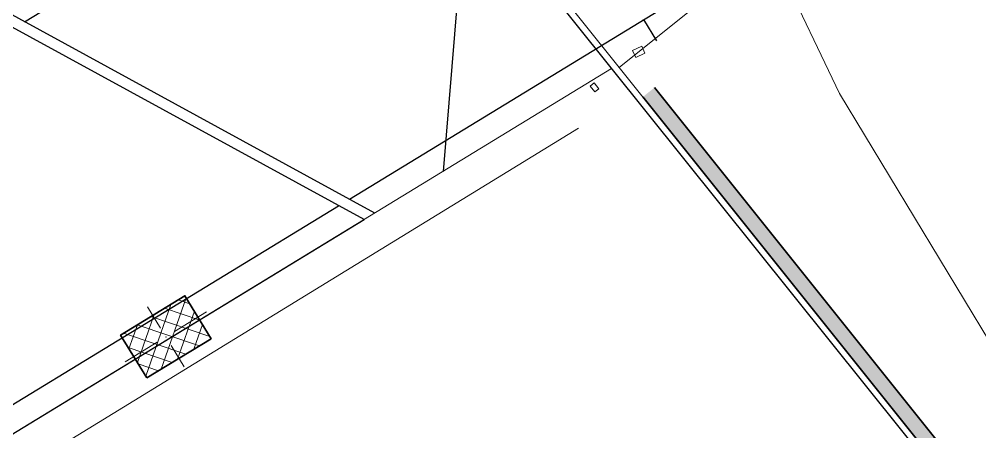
# Model space of a CAD drawing. Header units: metres. Extents: x 7511783 to 7512372, y 4692307 to 4692611.
# Drawn here: x 7512323.74 to 7512331.39, y 4692546.65 to 4692549.93 of the extents above; entities that cross this region are included whole.
import ezdxf

# ---------------------------------------------------------------- set-up
doc = ezdxf.new("R2010")
doc.units = ezdxf.units.M
for name, color, linetype, lineweight in [('2D Drafting - General_Pen_No__1', 7, 'Continuous', 0), ('A - Muret', 7, 'Continuous', 0), ('A - Muret_Pen_No__7', 7, 'Continuous', 0), ('A - Pllaka Themel', 7, 'Continuous', 0), ('A - Pllaka Themel_Pen_No__42', 8, 'Continuous', 0), ('A - Rampa_Pen_No__42', 8, 'Continuous', 0), ('A - Shtyllat', 7, 'Continuous', 0), ('A - Shtyllat_Pen_No__1', 7, 'Continuous', 0), ('A - Shtyllat_Pen_No__7', 7, 'Continuous', 0), ('garazhat-netw-amiri - b1', 20, 'Continuous', 0), ('vijat rregullim', 1, 'Continuous', 0)]:
    doc.layers.add(name, color=color, linetype=linetype, lineweight=lineweight)
doc.layers.add('A - Muret_Pen_No__102', color=7, linetype='Continuous', lineweight=0, true_color=0xcccccc)
doc.layers.add('A -Polyline_Pen_No__178', color=7, linetype='Continuous', lineweight=0, true_color=0xbda888)

# ---------------------------------------------------------------- blocks, each defined once
blk = doc.blocks.new('Slab_5', base_point=(27099.99999994247, -19050.45703700876))
at = {"layer": 'A - Pllaka Themel_Pen_No__42', "color": 8, "linetype": 'Continuous', "lineweight": 25, "flags": 128}
blk.add_lwpolyline([(27099.99999994247, -19050.45703700876), (27099.99999994245, -53141.28956256485), (34367.48378446266, -53141.28956256485), (34572.08011014806, -54047.73212241127), (58725.51372234098, -48551.56399353077), (58577.30438397717, -47886.40318112021), (60192.66493870387, -47573.34216697118), (56976.71528492225, -33242.20353530695), (55470.262655318, -33580.37692266011), (52202.17436583389, -19050.80466526669)], close=True, dxfattribs=at)
blk = doc.blocks.new('Wall_49', base_point=(55376.65188295733, -32935.07336948369))
at = {"layer": 'A - Muret_Pen_No__102', "linetype": 'Continuous', "lineweight": 0, "true_color": 0xcccccc}
blk.add_hatch(color=254, dxfattribs=at).paths.add_polyline_path([(55493.74042120957, -32908.80029943174), (54694.60120712955, -29347.35726092619), (54577.51266887731, -29373.63033097814), (55376.65188295733, -32935.07336948369)])
at = {"layer": 'A - Muret_Pen_No__7', "color": 7, "linetype": 'Continuous', "lineweight": 35, "flags": 128}
for points in [[(55493.74042120957, -32908.80029943174), (54694.60120712955, -29347.35726092619)], [(54577.51266887731, -29373.63033097814), (55376.65188295733, -32935.07336948369)]]:
    blk.add_lwpolyline(points, dxfattribs=at)
blk = doc.blocks.new('Column_83', base_point=(990.0000000000013, 14410))
at = {"layer": 'A - Shtyllat_Pen_No__1', "color": 7, "linetype": 'Continuous', "lineweight": 13, "flags": 128}
blk.add_lwpolyline([(950.0000000000013, 14440), (950.0000000000013, 14380), (1030.000000000001, 14380), (1030.000000000001, 14440)], close=True, dxfattribs=at)
blk = doc.blocks.new('Column_95', base_point=(5563.748212184094, 11681.59937349723))
at = {"layer": 'A - Shtyllat_Pen_No__1', "color": 7, "linetype": 'Continuous', "lineweight": 13, "flags": 128}
blk.add_lwpolyline([(5589.831236072453, 11656.70608394283), (5576.69470104648, 11715.25035306895), (5537.665188295735, 11706.49266305163), (5550.801723321708, 11647.94839392551)], close=True, dxfattribs=at)
blk = doc.blocks.new('Column_140', base_point=(50330.6113011195, -29421.17663185534))
at = {"layer": 'A - Shtyllat', "linetype": 'Continuous', "lineweight": 0, "true_color": 0x000000}
h = blk.add_hatch(dxfattribs=at)
h.set_pattern_fill('CONCRETE_BLOCK', color=18, style=0, pattern_type=2)
h.set_pattern_definition([(44.99999999999999, (0, 0), (-68.94290863686237, 68.94290863686243), []), (135.0000000000002, (0, 0), (68.94290863686219, 68.94290863686261), [])])
h.paths.add_polyline_path([(50050.44397762544, -29648.12656211787), (50647.8602073211, -29592.50418805658), (50610.77862461357, -29194.22670159281), (50013.3623949179, -29249.84907565409)])
at = {"layer": 'A - Shtyllat_Pen_No__1', "color": 7, "linetype": 'Continuous', "lineweight": 13}
for p, q in [((50323.194984578, -29341.52113456258), (50304.65419322424, -29142.3823913307)), ((50410.26679841226, -29413.76031531383), (50708.97491326009, -29385.94912828319)), ((50250.95580382675, -29428.59294839684), (49952.24768897892, -29456.40413542749)), ((50338.02761766101, -29500.83212914809), (50356.56840901477, -29699.97087237998))]:
    blk.add_line(p, q, dxfattribs=at)
blk.add_point((50330.6113011195, -29421.17663185534), dxfattribs=at)
at = {"layer": 'A - Shtyllat_Pen_No__7', "color": 7, "linetype": 'Continuous', "lineweight": 35, "flags": 128}
blk.add_lwpolyline([(50050.44397762544, -29648.12656211787), (50647.8602073211, -29592.50418805658), (50610.77862461357, -29194.22670159281), (50013.3623949179, -29249.84907565409)], close=True, dxfattribs=at)

msp = doc.modelspace()

# ---------------------------------------------------------------- linework, layer by layer
at = {"layer": '2D Drafting - General_Pen_No__1', "color": 7, "linetype": 'Continuous', "flags": 128}
msp.add_lwpolyline([(7512314.45487315, 4692515.889347572), (7512320.984354313, 4692519.080315578), (7512321.566176286, 4692518.355759877), (7512340.853465154, 4692533.89911336), (7512340.428260154, 4692534.431659819), (7512341.742115973, 4692535.422205026), (7512332.560204223, 4692546.885902653), (7512331.355222779, 4692545.92061488), (7512322.039338509, 4692557.539701389), (7512299.486366678, 4692546.517773354)], close=True, dxfattribs=at)
at = {"layer": 'A - Rampa_Pen_No__42', "color": 8, "linetype": 'Continuous', "lineweight": 25}
for p, q in [((7512323.78709977, 4692549.907088523), (7512331.237142505, 4692554.448287511)), ((7512326.371435825, 4692548.495987124), (7512332.564369717, 4692552.270911125)), ((7512326.371435825, 4692548.495987124), (7512332.564369717, 4692552.270911125)), ((7512327.394713588, 4692552.106121844), (7512327.118290865, 4692548.71700832)), ((7512326.488741539, 4692548.333264379), (7512320.914683383, 4692551.376816415)), ((7512326.574128849, 4692548.385312504), (7512321.000070692, 4692551.428864541)), ((7512328.819206066, 4692549.753806989), (7512328.715109814, 4692549.924581607)), ((7512317.578896938, 4692543.136465022), (7512326.286048516, 4692548.443938999)), ((7512317.578896938, 4692543.136465022), (7512326.286048516, 4692548.443938999)), ((7512317.682993189, 4692542.965690404), (7512326.488741539, 4692548.333264379))]:
    msp.add_line(p, q, dxfattribs=at)
msp.add_point((7512328.708278829, 4692549.920417757), dxfattribs=at)
at = {"layer": 'A -Polyline_Pen_No__178', "color": 43, "linetype": 'Continuous', "true_color": 0xbda888}
msp.add_lwpolyline([(7512317.508093957, 4692543.238220613), (7512314.727504917, 4692541.510946078), (7512314.282832685, 4692541.293636655, 0.414213562373095), (7512314.190956132, 4692541.026132078), (7512314.278770145, 4692540.846441512, 0.4142135623730951), (7512314.546274723, 4692540.75456496), (7512314.999775521, 4692540.976188865), (7512328.194709555, 4692549.059566448)], format="xyb", dxfattribs=at)
at = {"layer": 'garazhat-netw-amiri - b1'}
for points in [[(7512314.45487315, 4692515.889347572), (7512320.984354313, 4692519.080315578), (7512321.566176286, 4692518.355759877), (7512340.853465154, 4692533.89911336), (7512340.428260154, 4692534.431659819), (7512341.742115973, 4692535.422205026), (7512332.560204223, 4692546.885902653), (7512331.355222779, 4692545.92061488), (7512322.039338509, 4692557.539701389), (7512299.486366678, 4692546.517773354)], [(7512334.825264771, 4692554.593603147), (7512328.518484421, 4692549.542316189), (7512326.752471385, 4692551.747270374), (7512333.059251735, 4692556.798557332), (7512334.825264771, 4692554.593603147)], [(7512337.66963975, 4692551.04226101), (7512331.3628594, 4692545.990974051), (7512328.518484421, 4692549.542316189), (7512334.825264771, 4692554.593603147), (7512337.66963975, 4692551.04226101)]]:
    msp.add_lwpolyline(points, close=True, dxfattribs=at)
at = {"layer": 'garazhat-netw-amiri - b1', "flags": 128}
msp.add_lwpolyline([(7512317.682993189, 4692542.965690405), (7512328.458267504, 4692549.533795656), (7512325.115390598, 4692553.703144998), (7512314.924442515, 4692547.491217796), (7512317.682993189, 4692542.965690404)], dxfattribs=at)
at = {"layer": 'vijat rregullim', "flags": 128}
msp.add_lwpolyline([(7512331.861662781, 4692546.706915402), (7512330.271662781, 4692549.336915402), (7512320.851500854, 4692569.016261209), (7512309.633662781, 4692561.634915402), (7512298.792662781, 4692554.535915402), (7512290.472662781, 4692549.186915402), (7512291.124662781, 4692548.932915402), (7512289.037662782, 4692547.470915401), (7512288.939662781, 4692546.280915402), (7512288.891662781, 4692545.699915402), (7512288.967662781, 4692543.622915402), (7512289.647662781, 4692541.391915401), (7512293.427662781, 4692536.223915402), (7512303.468662782, 4692527.136915402), (7512306.589662781, 4692523.998915401), (7512316.466662781, 4692516.173915402), (7512329.401662781, 4692527.046915402), (7512328.911662782, 4692527.636915402), (7512319.451662781, 4692536.186915402), (7512318.481662781, 4692537.056915401)], close=True, dxfattribs=at)

# ---------------------------------------------------------------- block references
at = {"layer": 'A - Muret', "color": 7, "lineweight": 35, "xscale": 0.001, "yscale": 0.001, "zscale": 0.001, "rotation": 26.04535599708318}
msp.add_blockref('Wall_49', (7512330.987776985, 4692546.459282905), dxfattribs=at)
at = {"layer": 'A - Pllaka Themel', "color": 8, "linetype": 'Continuous', "lineweight": 25, "xscale": 0.001, "yscale": 0.001, "zscale": 0.001, "rotation": 26.04535599708318}
msp.add_blockref('Slab_5', (7512299.486219018, 4692546.518088112), dxfattribs=at)
at = {"layer": 'A - Shtyllat', "color": 7, "lineweight": 35, "xscale": 0.001, "yscale": 0.001, "zscale": 0.001, "rotation": 26.04535599708318}
for name, p in [('Column_83', (7512328.674587372, 4692549.66734366)), ('Column_95', (7512328.321431726, 4692549.384490857)), ('Column_140', (7512324.911287666, 4692547.400703852))]:
    msp.add_blockref(name, p, dxfattribs=at)

doc.saveas('drawing.dxf')
